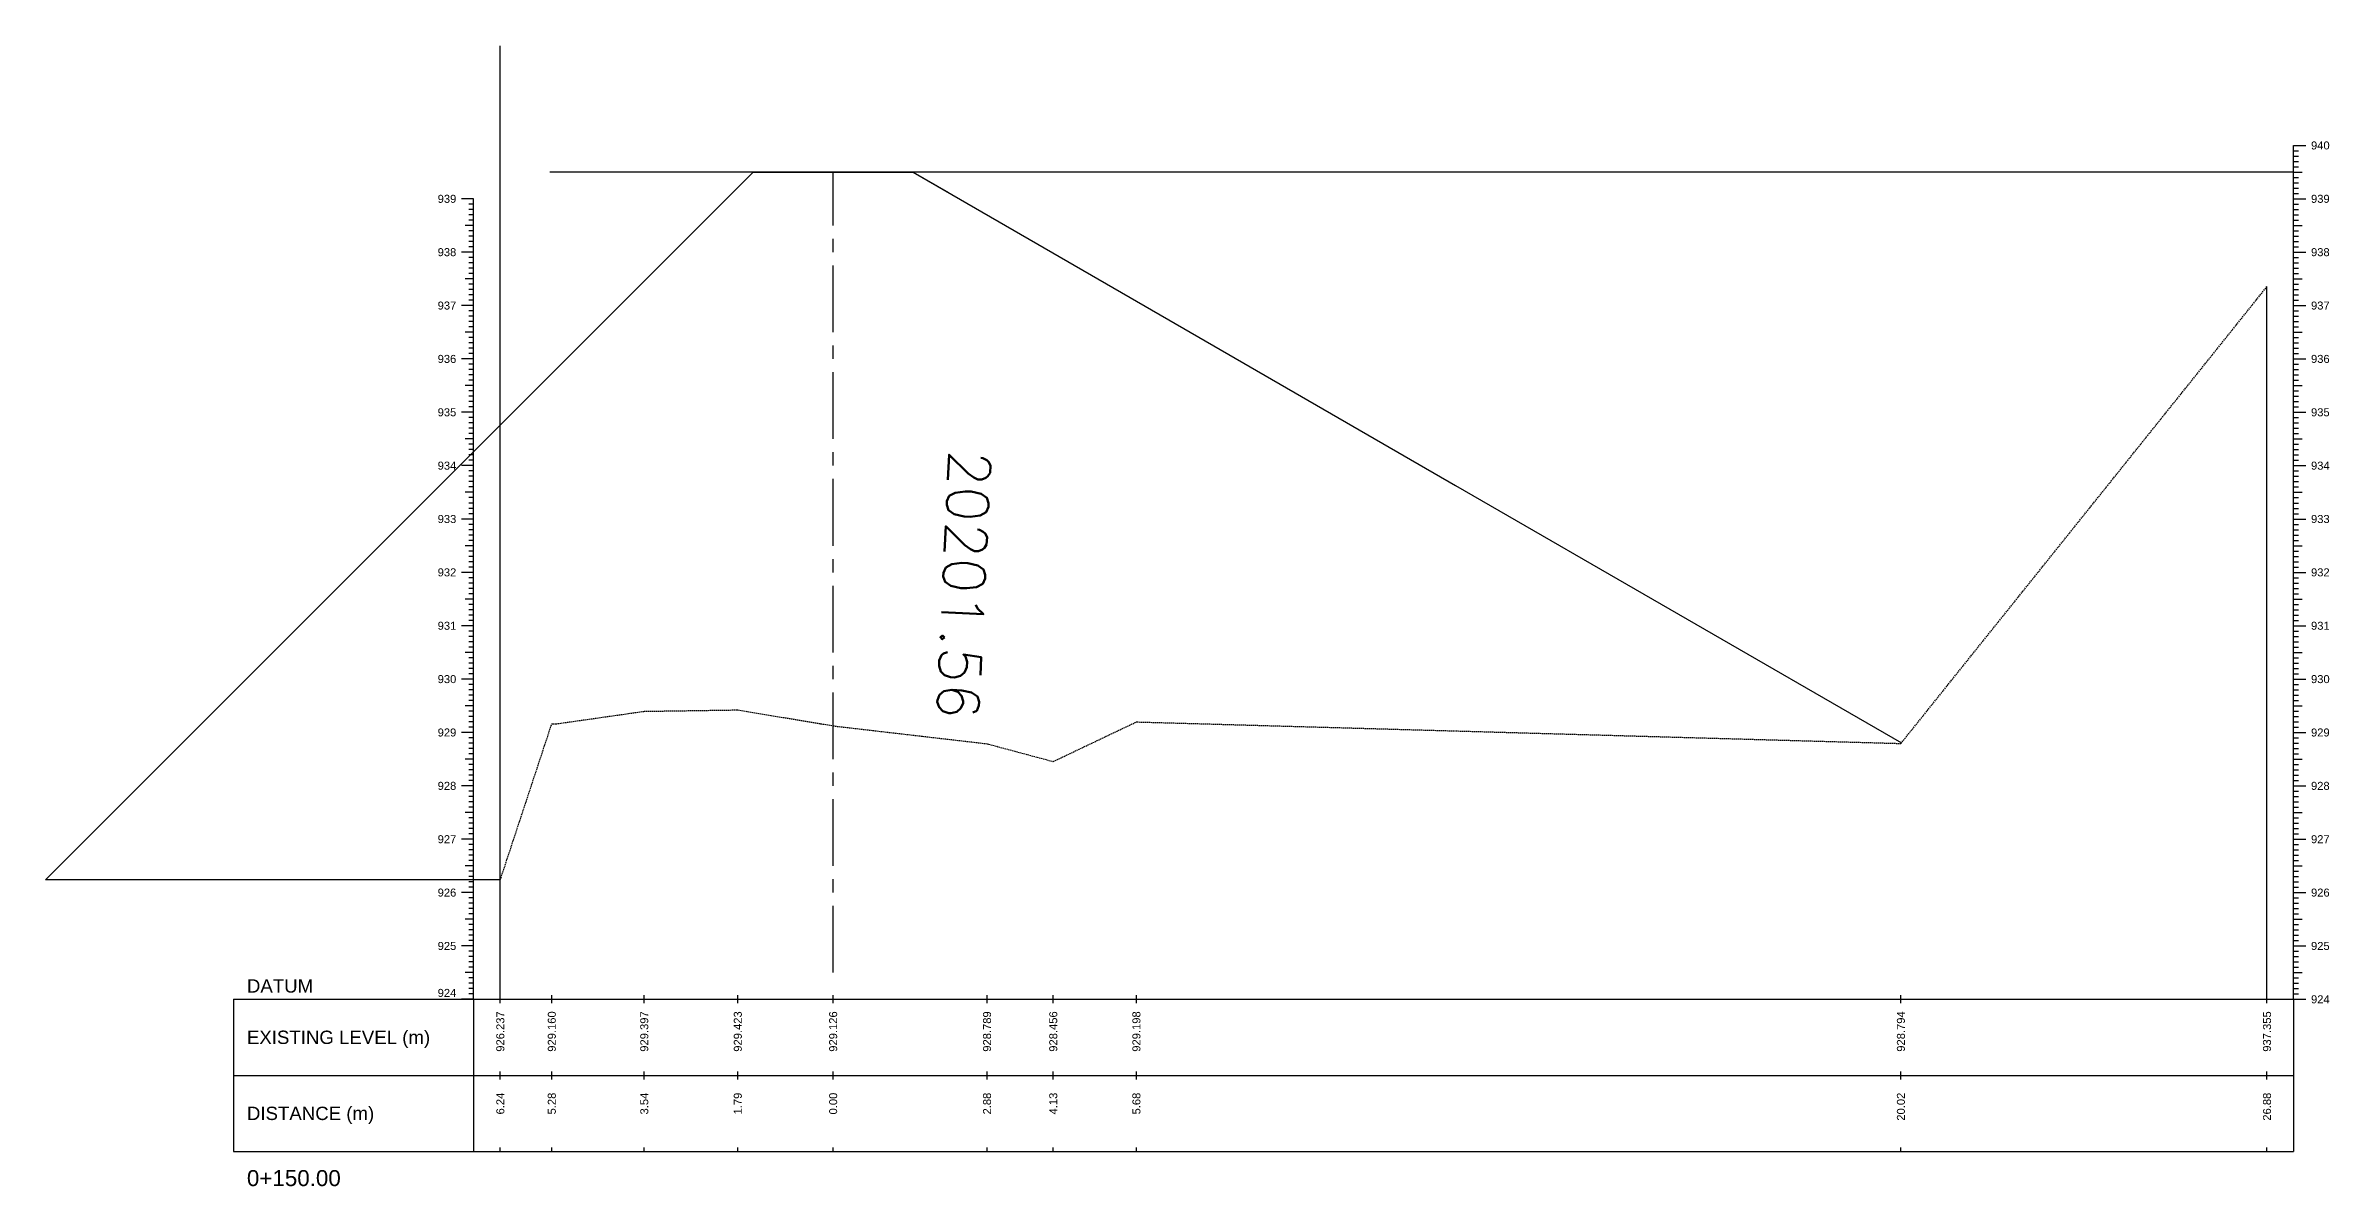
# Model space of a CAD drawing. Header units: millimetres. Extents: x 1849 to 4221, y 1726 to 2718.
# Drawn here: x 3792.7 to 4220.8, y 2504.1 to 2717.9 of the extents above; entities that cross this region are included whole.
import ezdxf
from ezdxf.enums import TextEntityAlignment as Align

# ---------------------------------------------------------------- set-up
doc = ezdxf.new("R2010")
doc.units = ezdxf.units.MM
doc.linetypes.add('CENTER', pattern=[2, 1.25, -0.25, 0.25, -0.25])
doc.linetypes.add('HIDDEN', pattern=[0.375, 0.25, -0.125])
for name, color, linetype in [('CL', 6, 'CENTER'), ('CS_Drawing', 7, 'Continuous'), ('GL', 3, 'HIDDEN')]:
    doc.layers.add(name, color=color, linetype=linetype)
doc.styles.add('romans', font='romans.shx')
doc.styles.get("Standard").update_dxf_attribs({"font": 'arial.ttf'})

msp = doc.modelspace()

# ---------------------------------------------------------------- linework, layer by layer
for p, q in [((3877.88, 2561.53), (3877.88, 2717.85)), ((4214.08, 2689.16), (4214.08, 2699.16)), ((3925.28, 2694.16), (3792.65, 2561.53)), ((4041.68, 2694.16), (3887.16, 2694.16)), ((3925.28, 2694.16), (3888.11, 2656.99)), ((3925.28, 2694.16), (3922.53, 2691.41)), ((3925.28, 2694.16), (3955.28, 2694.16)), ((3955.28, 2694.16), (3961.91, 2690.33)), ((3955.28, 2694.16), (4008.85, 2663.24)), ((4214.08, 2694.16), (4041.68, 2694.16)), ((4008.85, 2663.24), (4056.96, 2635.46)), ((3888.11, 2656.99), (3877.88, 2646.76)), ((3872.88, 2641.76), (3872.28, 2641.16)), ((3869.91, 2638.79), (3869.12, 2638)), ((4056.96, 2635.46), (4140.53, 2587.21)), ((3877.88, 2561.53), (3792.65, 2561.53))]:
    msp.add_line(p, q)
at = {"layer": 'CL', "ltscale": 10}
msp.add_line((3940.28, 2544.16), (3940.28, 2694.16), dxfattribs=at)
at = {"layer": 'CS_Drawing'}
for p, q in [((4214.08, 2699.16), (4216.33, 2699.16)), ((4214.08, 2699.16), (4215.66, 2699.16)), ((4214.08, 2699.16), (4214.98, 2699.16)), ((4214.08, 2698.16), (4214.98, 2698.16)), ((4214.08, 2697.16), (4214.98, 2697.16)), ((4214.08, 2696.16), (4214.98, 2696.16)), ((4214.08, 2695.16), (4214.98, 2695.16)), ((4214.08, 2694.16), (4215.66, 2694.16)), ((4214.08, 2694.16), (4214.98, 2694.16)), ((4214.08, 2693.16), (4214.98, 2693.16)), ((3872.88, 2689.16), (3870.63, 2689.16)), ((3872.88, 2689.16), (3871.31, 2689.16)), ((3872.88, 2689.16), (3871.98, 2689.16)), ((3872.88, 2539.16), (3872.88, 2689.16)), ((4214.08, 2692.16), (4214.98, 2692.16)), ((4214.08, 2691.16), (4214.98, 2691.16)), ((4214.08, 2690.16), (4214.98, 2690.16)), ((4214.08, 2689.16), (4216.33, 2689.16)), ((4214.08, 2689.16), (4215.66, 2689.16)), ((4214.08, 2689.16), (4214.98, 2689.16)), ((4214.08, 2539.16), (4214.08, 2689.16)), ((4214.08, 2689.16), (4216.33, 2689.16)), ((4214.08, 2689.16), (4215.66, 2689.16)), ((4214.08, 2689.16), (4214.98, 2689.16)), ((3872.88, 2688.16), (3871.98, 2688.16)), ((3872.88, 2687.16), (3871.98, 2687.16)), ((3872.88, 2686.16), (3871.98, 2686.16)), ((3872.88, 2685.16), (3871.98, 2685.16)), ((4214.08, 2688.16), (4214.98, 2688.16)), ((4214.08, 2687.16), (4214.98, 2687.16)), ((4214.08, 2686.16), (4214.98, 2686.16)), ((4214.08, 2685.16), (4214.98, 2685.16)), ((3872.88, 2684.16), (3871.31, 2684.16)), ((3872.88, 2684.16), (3871.98, 2684.16)), ((3872.88, 2683.16), (3871.98, 2683.16)), ((3872.88, 2682.16), (3871.98, 2682.16)), ((3872.88, 2681.16), (3871.98, 2681.16)), ((3872.88, 2680.16), (3871.98, 2680.16)), ((4214.08, 2684.16), (4215.66, 2684.16)), ((4214.08, 2684.16), (4214.98, 2684.16)), ((4214.08, 2683.16), (4214.98, 2683.16)), ((4214.08, 2682.16), (4214.98, 2682.16)), ((4214.08, 2681.16), (4214.98, 2681.16)), ((4214.08, 2680.16), (4214.98, 2680.16)), ((3872.88, 2679.16), (3870.63, 2679.16)), ((3872.88, 2679.16), (3871.31, 2679.16)), ((3872.88, 2679.16), (3871.98, 2679.16)), ((3872.88, 2678.16), (3871.98, 2678.16)), ((3872.88, 2677.16), (3871.98, 2677.16)), ((3872.88, 2676.16), (3871.98, 2676.16)), ((4214.08, 2679.16), (4216.33, 2679.16)), ((4214.08, 2679.16), (4215.66, 2679.16)), ((4214.08, 2679.16), (4214.98, 2679.16)), ((4214.08, 2678.16), (4214.98, 2678.16)), ((4214.08, 2677.16), (4214.98, 2677.16)), ((4214.08, 2676.16), (4214.98, 2676.16)), ((3872.88, 2674.16), (3871.31, 2674.16)), ((3872.88, 2675.16), (3871.98, 2675.16)), ((3872.88, 2674.16), (3871.98, 2674.16)), ((3872.88, 2673.16), (3871.98, 2673.16)), ((3872.88, 2672.16), (3871.98, 2672.16)), ((4209.08, 2539.16), (4209.08, 2672.71)), ((4214.08, 2675.16), (4214.98, 2675.16)), ((4214.08, 2674.16), (4215.66, 2674.16)), ((4214.08, 2674.16), (4214.98, 2674.16)), ((4214.08, 2673.16), (4214.98, 2673.16)), ((4214.08, 2672.16), (4214.98, 2672.16)), ((3872.88, 2669.16), (3870.63, 2669.16)), ((3872.88, 2669.16), (3871.31, 2669.16)), ((3872.88, 2671.16), (3871.98, 2671.16)), ((3872.88, 2670.16), (3871.98, 2670.16)), ((3872.88, 2669.16), (3871.98, 2669.16)), ((3872.88, 2668.16), (3871.98, 2668.16)), ((3872.88, 2667.16), (3871.98, 2667.16)), ((4214.08, 2671.16), (4214.98, 2671.16)), ((4214.08, 2670.16), (4214.98, 2670.16)), ((4214.08, 2669.16), (4216.33, 2669.16)), ((4214.08, 2669.16), (4215.66, 2669.16)), ((4214.08, 2669.16), (4214.98, 2669.16)), ((4214.08, 2668.16), (4214.98, 2668.16)), ((4214.08, 2667.16), (4214.98, 2667.16)), ((3872.88, 2664.16), (3871.31, 2664.16)), ((3872.88, 2666.16), (3871.98, 2666.16)), ((3872.88, 2665.16), (3871.98, 2665.16)), ((3872.88, 2664.16), (3871.98, 2664.16)), ((3872.88, 2663.16), (3871.98, 2663.16)), ((4214.08, 2666.16), (4214.98, 2666.16)), ((4214.08, 2665.16), (4214.98, 2665.16)), ((4214.08, 2664.16), (4215.66, 2664.16)), ((4214.08, 2664.16), (4214.98, 2664.16)), ((4214.08, 2663.16), (4214.98, 2663.16)), ((3872.88, 2659.16), (3870.63, 2659.16)), ((3872.88, 2659.16), (3871.31, 2659.16)), ((3872.88, 2662.16), (3871.98, 2662.16)), ((3872.88, 2661.16), (3871.98, 2661.16)), ((3872.88, 2660.16), (3871.98, 2660.16)), ((3872.88, 2659.16), (3871.98, 2659.16)), ((4214.08, 2662.16), (4214.98, 2662.16)), ((4214.08, 2661.16), (4214.98, 2661.16)), ((4214.08, 2660.16), (4214.98, 2660.16)), ((4214.08, 2659.16), (4216.33, 2659.16)), ((4214.08, 2659.16), (4215.66, 2659.16)), ((4214.08, 2659.16), (4214.98, 2659.16)), ((3872.88, 2658.16), (3871.98, 2658.16)), ((3872.88, 2657.16), (3871.98, 2657.16)), ((3872.88, 2656.16), (3871.98, 2656.16)), ((3872.88, 2655.16), (3871.98, 2655.16)), ((4214.08, 2658.16), (4214.98, 2658.16)), ((4214.08, 2657.16), (4214.98, 2657.16)), ((4214.08, 2656.16), (4214.98, 2656.16)), ((4214.08, 2655.16), (4214.98, 2655.16)), ((3872.88, 2654.16), (3871.31, 2654.16)), ((3872.88, 2654.16), (3871.98, 2654.16)), ((3872.88, 2653.16), (3871.98, 2653.16)), ((3872.88, 2652.16), (3871.98, 2652.16)), ((3872.88, 2651.16), (3871.98, 2651.16)), ((3872.88, 2650.16), (3871.98, 2650.16)), ((4214.08, 2654.16), (4215.66, 2654.16)), ((4214.08, 2654.16), (4214.98, 2654.16)), ((4214.08, 2653.16), (4214.98, 2653.16)), ((4214.08, 2652.16), (4214.98, 2652.16)), ((4214.08, 2651.16), (4214.98, 2651.16)), ((4214.08, 2650.16), (4214.98, 2650.16)), ((3872.88, 2649.16), (3870.63, 2649.16)), ((3872.88, 2649.16), (3871.31, 2649.16)), ((3872.88, 2649.16), (3871.98, 2649.16)), ((3872.88, 2648.16), (3871.98, 2648.16)), ((3872.88, 2647.16), (3871.98, 2647.16)), ((3872.88, 2646.16), (3871.98, 2646.16)), ((4214.08, 2649.16), (4216.33, 2649.16)), ((4214.08, 2649.16), (4215.66, 2649.16)), ((4214.08, 2649.16), (4214.98, 2649.16)), ((4214.08, 2648.16), (4214.98, 2648.16)), ((4214.08, 2647.16), (4214.98, 2647.16)), ((4214.08, 2646.16), (4214.98, 2646.16)), ((3872.88, 2644.16), (3871.31, 2644.16)), ((3872.88, 2645.16), (3871.98, 2645.16)), ((3872.88, 2644.16), (3871.98, 2644.16)), ((3872.88, 2643.16), (3871.98, 2643.16)), ((3872.88, 2642.16), (3871.98, 2642.16)), ((4214.08, 2645.16), (4214.98, 2645.16)), ((4214.08, 2644.16), (4215.66, 2644.16)), ((4214.08, 2644.16), (4214.98, 2644.16)), ((4214.08, 2643.16), (4214.98, 2643.16)), ((4214.08, 2642.16), (4214.98, 2642.16)), ((3872.88, 2639.16), (3870.63, 2639.16)), ((3872.88, 2639.16), (3871.31, 2639.16)), ((3872.88, 2641.16), (3871.98, 2641.16)), ((3872.88, 2640.16), (3871.98, 2640.16)), ((3872.88, 2639.16), (3871.98, 2639.16)), ((3872.88, 2638.16), (3871.98, 2638.16)), ((4214.08, 2641.16), (4214.98, 2641.16)), ((4214.08, 2640.16), (4214.98, 2640.16)), ((4214.08, 2639.16), (4216.33, 2639.16)), ((4214.08, 2639.16), (4215.66, 2639.16)), ((4214.08, 2639.16), (4214.98, 2639.16)), ((4214.08, 2638.16), (4214.98, 2638.16)), ((3872.88, 2634.16), (3871.31, 2634.16)), ((3872.88, 2637.16), (3871.98, 2637.16)), ((3872.88, 2636.16), (3871.98, 2636.16)), ((3872.88, 2635.16), (3871.98, 2635.16)), ((3872.88, 2634.16), (3871.98, 2634.16)), ((3872.88, 2633.16), (3871.98, 2633.16)), ((4214.08, 2637.16), (4214.98, 2637.16)), ((4214.08, 2636.16), (4214.98, 2636.16)), ((4214.08, 2635.16), (4214.98, 2635.16)), ((4214.08, 2634.16), (4215.66, 2634.16)), ((4214.08, 2634.16), (4214.98, 2634.16)), ((4214.08, 2633.16), (4214.98, 2633.16)), ((3872.88, 2629.16), (3870.63, 2629.16)), ((3872.88, 2629.16), (3871.31, 2629.16)), ((3872.88, 2632.16), (3871.98, 2632.16)), ((3872.88, 2631.16), (3871.98, 2631.16)), ((3872.88, 2630.16), (3871.98, 2630.16)), ((3872.88, 2629.16), (3871.98, 2629.16)), ((4214.08, 2632.16), (4214.98, 2632.16)), ((4214.08, 2631.16), (4214.98, 2631.16)), ((4214.08, 2630.16), (4214.98, 2630.16)), ((4214.08, 2629.16), (4216.33, 2629.16)), ((4214.08, 2629.16), (4215.66, 2629.16)), ((4214.08, 2629.16), (4214.98, 2629.16)), ((3872.88, 2628.16), (3871.98, 2628.16)), ((3872.88, 2627.16), (3871.98, 2627.16)), ((3872.88, 2626.16), (3871.98, 2626.16)), ((3872.88, 2625.16), (3871.98, 2625.16)), ((4214.08, 2628.16), (4214.98, 2628.16)), ((4214.08, 2627.16), (4214.98, 2627.16)), ((4214.08, 2626.16), (4214.98, 2626.16)), ((4214.08, 2625.16), (4214.98, 2625.16)), ((3872.88, 2624.16), (3871.31, 2624.16)), ((3872.88, 2624.16), (3871.98, 2624.16)), ((3872.88, 2623.16), (3871.98, 2623.16)), ((3872.88, 2622.16), (3871.98, 2622.16)), ((3872.88, 2621.16), (3871.98, 2621.16)), ((3872.88, 2620.16), (3871.98, 2620.16)), ((4214.08, 2624.16), (4215.66, 2624.16)), ((4214.08, 2624.16), (4214.98, 2624.16)), ((4214.08, 2623.16), (4214.98, 2623.16)), ((4214.08, 2622.16), (4214.98, 2622.16)), ((4214.08, 2621.16), (4214.98, 2621.16)), ((4214.08, 2620.16), (4214.98, 2620.16)), ((3872.88, 2619.16), (3870.63, 2619.16)), ((3872.88, 2619.16), (3871.31, 2619.16)), ((3872.88, 2619.16), (3871.98, 2619.16)), ((3872.88, 2618.16), (3871.98, 2618.16)), ((3872.88, 2617.16), (3871.98, 2617.16)), ((3872.88, 2616.16), (3871.98, 2616.16)), ((4214.08, 2619.16), (4216.33, 2619.16)), ((4214.08, 2619.16), (4215.66, 2619.16)), ((4214.08, 2619.16), (4214.98, 2619.16)), ((4214.08, 2618.16), (4214.98, 2618.16)), ((4214.08, 2617.16), (4214.98, 2617.16)), ((4214.08, 2616.16), (4214.98, 2616.16)), ((3872.88, 2614.16), (3871.31, 2614.16)), ((3872.88, 2615.16), (3871.98, 2615.16)), ((3872.88, 2614.16), (3871.98, 2614.16)), ((3872.88, 2613.16), (3871.98, 2613.16)), ((3872.88, 2612.16), (3871.98, 2612.16)), ((4214.08, 2615.16), (4214.98, 2615.16)), ((4214.08, 2614.16), (4215.66, 2614.16)), ((4214.08, 2614.16), (4214.98, 2614.16)), ((4214.08, 2613.16), (4214.98, 2613.16)), ((4214.08, 2612.16), (4214.98, 2612.16)), ((3872.88, 2609.16), (3870.63, 2609.16)), ((3872.88, 2609.16), (3871.31, 2609.16)), ((3872.88, 2611.16), (3871.98, 2611.16)), ((3872.88, 2610.16), (3871.98, 2610.16)), ((3872.88, 2609.16), (3871.98, 2609.16)), ((3872.88, 2608.16), (3871.98, 2608.16)), ((4214.08, 2611.16), (4214.98, 2611.16)), ((4214.08, 2610.16), (4214.98, 2610.16)), ((4214.08, 2609.16), (4216.33, 2609.16)), ((4214.08, 2609.16), (4215.66, 2609.16)), ((4214.08, 2609.16), (4214.98, 2609.16)), ((4214.08, 2608.16), (4214.98, 2608.16)), ((3872.88, 2604.16), (3871.31, 2604.16)), ((3872.88, 2607.16), (3871.98, 2607.16)), ((3872.88, 2606.16), (3871.98, 2606.16)), ((3872.88, 2605.16), (3871.98, 2605.16)), ((3872.88, 2604.16), (3871.98, 2604.16)), ((3872.88, 2603.16), (3871.98, 2603.16)), ((4214.08, 2607.16), (4214.98, 2607.16)), ((4214.08, 2606.16), (4214.98, 2606.16)), ((4214.08, 2605.16), (4214.98, 2605.16)), ((4214.08, 2604.16), (4215.66, 2604.16)), ((4214.08, 2604.16), (4214.98, 2604.16)), ((4214.08, 2603.16), (4214.98, 2603.16)), ((3872.88, 2599.16), (3870.63, 2599.16)), ((3872.88, 2599.16), (3871.31, 2599.16)), ((3872.88, 2602.16), (3871.98, 2602.16)), ((3872.88, 2601.16), (3871.98, 2601.16)), ((3872.88, 2600.16), (3871.98, 2600.16)), ((3872.88, 2599.16), (3871.98, 2599.16)), ((4214.08, 2602.16), (4214.98, 2602.16)), ((4214.08, 2601.16), (4214.98, 2601.16)), ((4214.08, 2600.16), (4214.98, 2600.16)), ((4214.08, 2599.16), (4216.33, 2599.16)), ((4214.08, 2599.16), (4215.66, 2599.16)), ((4214.08, 2599.16), (4214.98, 2599.16)), ((3872.88, 2598.16), (3871.98, 2598.16)), ((3872.88, 2597.16), (3871.98, 2597.16)), ((3872.88, 2596.16), (3871.98, 2596.16)), ((3872.88, 2595.16), (3871.98, 2595.16)), ((4214.08, 2598.16), (4214.98, 2598.16)), ((4214.08, 2597.16), (4214.98, 2597.16)), ((4214.08, 2596.16), (4214.98, 2596.16)), ((4214.08, 2595.16), (4214.98, 2595.16)), ((3872.88, 2594.16), (3871.31, 2594.16)), ((3872.88, 2594.16), (3871.98, 2594.16)), ((3872.88, 2593.16), (3871.98, 2593.16)), ((3872.88, 2592.16), (3871.98, 2592.16)), ((3872.88, 2591.16), (3871.98, 2591.16)), ((3872.88, 2590.16), (3871.98, 2590.16)), ((4214.08, 2594.16), (4215.66, 2594.16)), ((4214.08, 2594.16), (4214.98, 2594.16)), ((4214.08, 2593.16), (4214.98, 2593.16)), ((4214.08, 2592.16), (4214.98, 2592.16)), ((4214.08, 2591.16), (4214.98, 2591.16)), ((4214.08, 2590.16), (4214.98, 2590.16)), ((3872.88, 2589.16), (3870.63, 2589.16)), ((3872.88, 2589.16), (3871.31, 2589.16)), ((3872.88, 2589.16), (3871.98, 2589.16)), ((3872.88, 2588.16), (3871.98, 2588.16)), ((3872.88, 2587.16), (3871.98, 2587.16)), ((3872.88, 2586.16), (3871.98, 2586.16)), ((4214.08, 2589.16), (4216.33, 2589.16)), ((4214.08, 2589.16), (4215.66, 2589.16)), ((4214.08, 2589.16), (4214.98, 2589.16)), ((4214.08, 2588.16), (4214.98, 2588.16)), ((4214.08, 2587.16), (4214.98, 2587.16)), ((4214.08, 2586.16), (4214.98, 2586.16)), ((3872.88, 2584.16), (3871.31, 2584.16)), ((3872.88, 2585.16), (3871.98, 2585.16)), ((3872.88, 2584.16), (3871.98, 2584.16)), ((3872.88, 2583.16), (3871.98, 2583.16)), ((3872.88, 2582.16), (3871.98, 2582.16)), ((4214.08, 2585.16), (4214.98, 2585.16)), ((4214.08, 2584.16), (4215.66, 2584.16)), ((4214.08, 2584.16), (4214.98, 2584.16)), ((4214.08, 2583.16), (4214.98, 2583.16)), ((4214.08, 2582.16), (4214.98, 2582.16)), ((3872.88, 2579.16), (3870.63, 2579.16)), ((3872.88, 2579.16), (3871.31, 2579.16)), ((3872.88, 2581.16), (3871.98, 2581.16)), ((3872.88, 2580.16), (3871.98, 2580.16)), ((3872.88, 2579.16), (3871.98, 2579.16)), ((3872.88, 2578.16), (3871.98, 2578.16)), ((4214.08, 2581.16), (4214.98, 2581.16)), ((4214.08, 2580.16), (4214.98, 2580.16)), ((4214.08, 2579.16), (4216.33, 2579.16)), ((4214.08, 2579.16), (4215.66, 2579.16)), ((4214.08, 2579.16), (4214.98, 2579.16)), ((4214.08, 2578.16), (4214.98, 2578.16)), ((3872.88, 2574.16), (3871.31, 2574.16)), ((3872.88, 2577.16), (3871.98, 2577.16)), ((3872.88, 2576.16), (3871.98, 2576.16)), ((3872.88, 2575.16), (3871.98, 2575.16)), ((3872.88, 2574.16), (3871.98, 2574.16)), ((3872.88, 2573.16), (3871.98, 2573.16)), ((4214.08, 2577.16), (4214.98, 2577.16)), ((4214.08, 2576.16), (4214.98, 2576.16)), ((4214.08, 2575.16), (4214.98, 2575.16)), ((4214.08, 2574.16), (4215.66, 2574.16)), ((4214.08, 2574.16), (4214.98, 2574.16)), ((4214.08, 2573.16), (4214.98, 2573.16)), ((3872.88, 2569.16), (3870.63, 2569.16)), ((3872.88, 2569.16), (3871.31, 2569.16)), ((3872.88, 2572.16), (3871.98, 2572.16)), ((3872.88, 2571.16), (3871.98, 2571.16)), ((3872.88, 2570.16), (3871.98, 2570.16)), ((3872.88, 2569.16), (3871.98, 2569.16)), ((4214.08, 2572.16), (4214.98, 2572.16)), ((4214.08, 2571.16), (4214.98, 2571.16)), ((4214.08, 2570.16), (4214.98, 2570.16)), ((4214.08, 2569.16), (4216.33, 2569.16)), ((4214.08, 2569.16), (4215.66, 2569.16)), ((4214.08, 2569.16), (4214.98, 2569.16)), ((3872.88, 2568.16), (3871.98, 2568.16)), ((3872.88, 2567.16), (3871.98, 2567.16)), ((3872.88, 2566.16), (3871.98, 2566.16)), ((3872.88, 2565.16), (3871.98, 2565.16)), ((4214.08, 2568.16), (4214.98, 2568.16)), ((4214.08, 2567.16), (4214.98, 2567.16)), ((4214.08, 2566.16), (4214.98, 2566.16)), ((4214.08, 2565.16), (4214.98, 2565.16)), ((3872.88, 2564.16), (3871.31, 2564.16)), ((3872.88, 2564.16), (3871.98, 2564.16)), ((3872.88, 2563.16), (3871.98, 2563.16)), ((3872.88, 2562.16), (3871.98, 2562.16)), ((3872.88, 2561.16), (3871.98, 2561.16)), ((3872.88, 2560.16), (3871.98, 2560.16)), ((3877.88, 2539.16), (3877.88, 2561.53)), ((4214.08, 2564.16), (4215.66, 2564.16)), ((4214.08, 2564.16), (4214.98, 2564.16)), ((4214.08, 2563.16), (4214.98, 2563.16)), ((4214.08, 2562.16), (4214.98, 2562.16)), ((4214.08, 2561.16), (4214.98, 2561.16)), ((4214.08, 2560.16), (4214.98, 2560.16)), ((3872.88, 2559.16), (3870.63, 2559.16)), ((3872.88, 2559.16), (3871.31, 2559.16)), ((3872.88, 2559.16), (3871.98, 2559.16)), ((3872.88, 2558.16), (3871.98, 2558.16)), ((3872.88, 2557.16), (3871.98, 2557.16)), ((3872.88, 2556.16), (3871.98, 2556.16)), ((4214.08, 2559.16), (4216.33, 2559.16)), ((4214.08, 2559.16), (4215.66, 2559.16)), ((4214.08, 2559.16), (4214.98, 2559.16)), ((4214.08, 2558.16), (4214.98, 2558.16)), ((4214.08, 2557.16), (4214.98, 2557.16)), ((4214.08, 2556.16), (4214.98, 2556.16)), ((3872.88, 2554.16), (3871.31, 2554.16)), ((3872.88, 2555.16), (3871.98, 2555.16)), ((3872.88, 2554.16), (3871.98, 2554.16)), ((3872.88, 2553.16), (3871.98, 2553.16)), ((3872.88, 2552.16), (3871.98, 2552.16)), ((4214.08, 2555.16), (4214.98, 2555.16)), ((4214.08, 2554.16), (4215.66, 2554.16)), ((4214.08, 2554.16), (4214.98, 2554.16)), ((4214.08, 2553.16), (4214.98, 2553.16)), ((4214.08, 2552.16), (4214.98, 2552.16)), ((3872.88, 2549.16), (3870.63, 2549.16)), ((3872.88, 2549.16), (3871.31, 2549.16)), ((3872.88, 2551.16), (3871.98, 2551.16)), ((3872.88, 2550.16), (3871.98, 2550.16)), ((3872.88, 2549.16), (3871.98, 2549.16)), ((3872.88, 2548.16), (3871.98, 2548.16)), ((4214.08, 2551.16), (4214.98, 2551.16)), ((4214.08, 2550.16), (4214.98, 2550.16)), ((4214.08, 2549.16), (4216.33, 2549.16)), ((4214.08, 2549.16), (4215.66, 2549.16)), ((4214.08, 2549.16), (4214.98, 2549.16)), ((4214.08, 2548.16), (4214.98, 2548.16)), ((3872.88, 2544.16), (3871.31, 2544.16)), ((3872.88, 2547.16), (3871.98, 2547.16)), ((3872.88, 2546.16), (3871.98, 2546.16)), ((3872.88, 2545.16), (3871.98, 2545.16)), ((3872.88, 2544.16), (3871.98, 2544.16)), ((3872.88, 2543.16), (3871.98, 2543.16)), ((4214.08, 2547.16), (4214.98, 2547.16)), ((4214.08, 2546.16), (4214.98, 2546.16)), ((4214.08, 2545.16), (4214.98, 2545.16)), ((4214.08, 2544.16), (4215.66, 2544.16)), ((4214.08, 2544.16), (4214.98, 2544.16)), ((4214.08, 2543.16), (4214.98, 2543.16)), ((3827.88, 2539.16), (3872.88, 2539.16)), ((3827.88, 2539.16), (3827.88, 2510.66)), ((3872.88, 2539.16), (3870.63, 2539.16)), ((3872.88, 2539.16), (3871.31, 2539.16)), ((3872.88, 2542.16), (3871.98, 2542.16)), ((3872.88, 2541.16), (3871.98, 2541.16)), ((3872.88, 2540.16), (3871.98, 2540.16)), ((3872.88, 2539.16), (3871.98, 2539.16)), ((3872.88, 2539.16), (4214.08, 2539.16)), ((3872.88, 2539.16), (3872.88, 2510.66)), ((3877.88, 2538.41), (3877.88, 2539.91)), ((3887.53, 2538.41), (3887.53, 2539.91)), ((3904.87, 2538.41), (3904.87, 2539.91)), ((3922.4, 2538.41), (3922.4, 2539.91)), ((3940.28, 2538.41), (3940.28, 2539.91)), ((3969.13, 2538.41), (3969.13, 2539.91)), ((3981.54, 2538.41), (3981.54, 2539.91)), ((3997.13, 2538.41), (3997.13, 2539.91)), ((4140.45, 2538.41), (4140.45, 2539.91)), ((4209.08, 2538.41), (4209.08, 2539.91)), ((4214.08, 2542.16), (4214.98, 2542.16)), ((4214.08, 2541.16), (4214.98, 2541.16)), ((4214.08, 2540.16), (4214.98, 2540.16)), ((4214.08, 2539.16), (4216.33, 2539.16)), ((4214.08, 2539.16), (4215.66, 2539.16)), ((4214.08, 2539.16), (4214.98, 2539.16)), ((4214.08, 2539.16), (4214.08, 2510.66)), ((3827.88, 2524.91), (3872.88, 2524.91)), ((3872.88, 2524.91), (4214.08, 2524.91)), ((3872.88, 2524.91), (4214.08, 2524.91)), ((3877.88, 2524.16), (3877.88, 2525.66)), ((3887.53, 2524.16), (3887.53, 2525.66)), ((3904.87, 2524.16), (3904.87, 2525.66)), ((3922.4, 2524.16), (3922.4, 2525.66)), ((3940.28, 2524.16), (3940.28, 2525.66)), ((3969.13, 2524.16), (3969.13, 2525.66)), ((3981.54, 2524.16), (3981.54, 2525.66)), ((3997.13, 2524.16), (3997.13, 2525.66)), ((4140.45, 2524.16), (4140.45, 2525.66)), ((4209.08, 2524.16), (4209.08, 2525.66)), ((3827.88, 2510.66), (3872.88, 2510.66)), ((3872.88, 2510.66), (4214.08, 2510.66)), ((3877.88, 2510.66), (3877.88, 2511.41)), ((3887.53, 2510.66), (3887.53, 2511.41)), ((3904.87, 2510.66), (3904.87, 2511.41)), ((3922.4, 2510.66), (3922.4, 2511.41)), ((3940.28, 2510.66), (3940.28, 2511.41)), ((3969.13, 2510.66), (3969.13, 2511.41)), ((3981.54, 2510.66), (3981.54, 2511.41)), ((3997.13, 2510.66), (3997.13, 2511.41)), ((4140.45, 2510.66), (4140.45, 2511.41)), ((4209.08, 2510.66), (4209.08, 2511.41))]:
    msp.add_line(p, q, dxfattribs=at)
at = {"layer": 'GL'}
msp.add_lwpolyline([(3877.88, 2561.53), (3887.53, 2590.76), (3887.65, 2590.75), (3888.21, 2590.76), (3904.87, 2593.13), (3922.4, 2593.39), (3940.28, 2590.42), (3940.67, 2590.35), (3969.13, 2587.05), (3981.54, 2583.72), (3997.13, 2591.14), (4140.45, 2587.1), (4209.08, 2672.71)], dxfattribs=at)

# ---------------------------------------------------------------- texts
at = {"style": 'romans'}
msp.add_text('20201.56', height=7.838, rotation=267.2719, dxfattribs=at).set_placement((3962.06, 2642.22))
at = {"layer": 'CS_Drawing'}
for s, height, p in [('940', 1.5, (4217.33, 2699.16)), ('939', 1.5, (4217.33, 2689.16)), ('938', 1.5, (4217.33, 2679.16)), ('937', 1.5, (4217.33, 2669.16)), ('936', 1.5, (4217.33, 2659.16)), ('935', 1.5, (4217.33, 2649.16)), ('934', 1.5, (4217.33, 2639.16)), ('933', 1.5, (4217.33, 2629.16)), ('932', 1.5, (4217.33, 2619.16)), ('931', 1.5, (4217.33, 2609.16)), ('930', 1.5, (4217.33, 2599.16)), ('929', 1.5, (4217.33, 2589.16)), ('928', 1.5, (4217.33, 2579.16)), ('927', 1.5, (4217.33, 2569.16)), ('926', 1.5, (4217.33, 2559.16)), ('925', 1.5, (4217.33, 2549.16)), ('DATUM', 2.5, (3830.38, 2541.66)), ('924', 1.5, (4217.33, 2539.16)), ('924', 1.5, (4217.33, 2539.16)), ('EXISTING LEVEL (m)', 2.5, (3830.38, 2532.04)), ('DISTANCE (m)', 2.5, (3830.38, 2517.79)), ('0+150.00', 3, (3830.38, 2505.66))]:
    msp.add_text(s, height=height, dxfattribs=at).set_placement(p, align=Align.MIDDLE_LEFT)
for s, p in [('939', (3869.63, 2689.16)), ('938', (3869.63, 2679.16)), ('937', (3869.63, 2669.16)), ('936', (3869.63, 2659.16)), ('935', (3869.63, 2649.16)), ('934', (3869.63, 2639.16)), ('933', (3869.63, 2629.16)), ('932', (3869.63, 2619.16)), ('931', (3869.63, 2609.16)), ('930', (3869.63, 2599.16)), ('929', (3869.63, 2589.16)), ('928', (3869.63, 2579.16)), ('927', (3869.63, 2569.16)), ('926', (3869.63, 2559.16)), ('925', (3869.63, 2549.16))]:
    msp.add_text(s, height=1.5, dxfattribs=at).set_placement(p, align=Align.MIDDLE_RIGHT)
msp.add_text('924', height=1.5, dxfattribs=at).set_placement((3869.63, 2539.61), align=Align.RIGHT)
for s, p in [('926.237', (3877.88, 2536.91)), ('929.160', (3887.53, 2536.91)), ('929.397', (3904.87, 2536.91)), ('929.423', (3922.4, 2536.91)), ('929.126', (3940.28, 2536.91)), ('928.789', (3969.13, 2536.91)), ('928.456', (3981.54, 2536.91)), ('929.198', (3997.13, 2536.91)), ('928.794', (4140.45, 2536.91)), ('937.355', (4209.08, 2536.91)), ('6.24', (3877.88, 2521.66)), ('3.54', (3904.87, 2521.66)), ('5.28', (3887.53, 2521.66)), ('1.79', (3922.4, 2521.66)), ('0.00', (3940.28, 2521.66)), ('2.88', (3969.13, 2521.66)), ('4.13', (3981.54, 2521.66)), ('5.68', (3997.13, 2521.66)), ('20.02', (4140.45, 2521.66)), ('26.88', (4209.08, 2521.66))]:
    msp.add_text(s, height=1.5, rotation=90, dxfattribs=at).set_placement(p, align=Align.MIDDLE_RIGHT)

doc.saveas('drawing.dxf')
